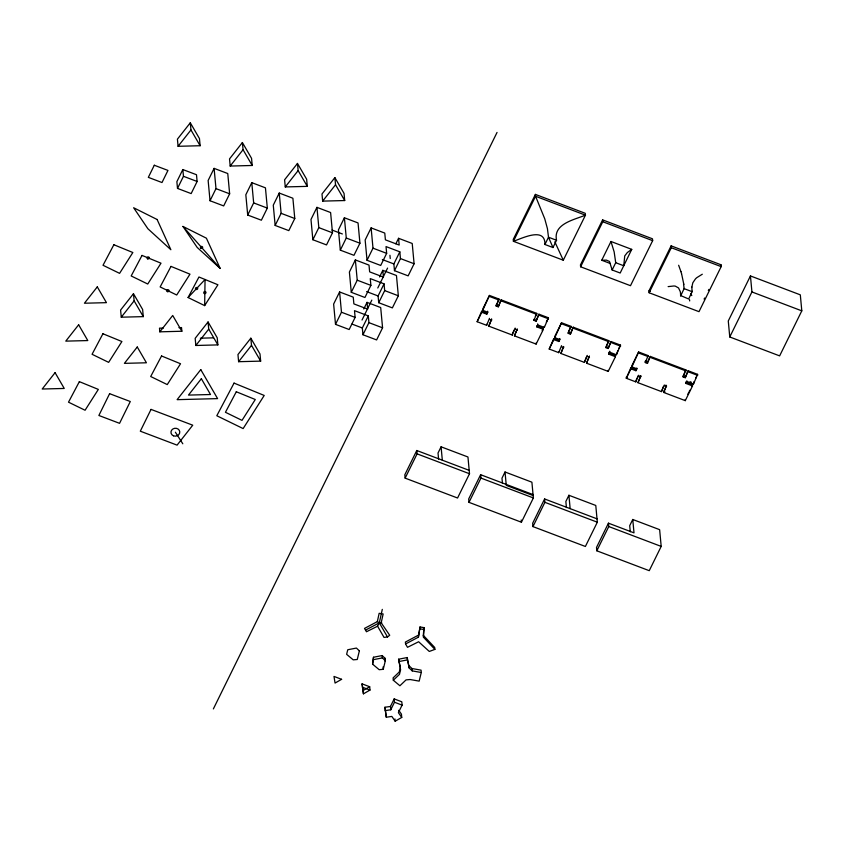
<?xml version="1.0" encoding="UTF-8"?>
<svg xmlns="http://www.w3.org/2000/svg" width="844" height="844" viewBox="0 0 844 844"><rect width="100%" height="100%" fill="white"/><g stroke="black" fill="none" stroke-linecap="round" stroke-linejoin="round"><path stroke-width="1.27" d="M552.883 246.743L552.978 247.535L548.505 237.227L547.429 228.64L544.76 218.828L535.571 196.262L585.451 215.167C574.279 219.767 552.947 223.818 556.544 240.276L552.978 247.535L544.939 244.486C545.34 226.54 522.447 238.23 513.416 241.3L513.236 239.443L535.402 194.405L585.272 213.31L585.451 215.167L563.286 260.216L513.416 241.3L535.571 196.262L535.402 194.405M692.196 291.391L688.693 298.998L680.665 295.569M204.659 305.612L205.06 279.501L188.096 297.531L204.659 305.612L217.921 284.766L198.952 277.001L188.096 297.531M691.848 287.097L692.829 282.761L695.467 278.889A12.196 5.275 -23.4 0 1 696.796 277.665L702.303 274.226M423.308 635.342L424.015 627.641L420.027 626.976L418.392 637.178L405.574 643.972L407.504 647.316L418.624 641.756L429.311 651.452L434.882 649.384L434.702 647.475L423.308 635.342L423.488 637.252L434.882 649.384M423.488 637.252L424.015 627.641M377.584 626.195L366.465 631.755L364.524 628.411L377.342 621.606L379.156 613.314L383.144 613.978L381.193 622.819L389.706 635.268L387.491 636.977L384.02 637.41L377.584 626.195L379.304 622.84L382.3 609.379M418.392 637.178L420.027 626.976M384.537 660.81L385.138 658.341L382.163 655.566L373.502 657.244L372.605 664.175L379.188 669.693L383.239 669.334L385.349 660.694L385.138 658.341M421.272 672.499L419.162 681.129L410.11 679.525L406.059 679.884L399.908 685.761L393.315 680.243L393.104 677.89L399.254 672.014L400.373 667.435L398.568 659.217L407.219 657.539L409.256 668.1L412.22 670.885L421.272 672.499L421.061 670.147L412.009 668.532L409.034 665.747M372.605 664.175L373.502 657.244M182.832 169.549L176.871 181.66L177.504 188.412L191.155 193.593L197.116 181.481L196.494 174.729L182.832 169.549L183.464 176.301L177.504 188.412M214.102 168.367L208.141 180.479L210.029 200.745L223.681 205.925L229.642 193.814L227.764 173.537L214.102 168.367L215.99 188.634L210.029 200.745M251.786 182.652L245.826 194.764L247.703 215.041L261.366 220.21L267.326 208.099L265.438 187.832L251.786 182.652L253.664 202.919L247.703 215.041M279.237 193.054L273.277 205.166L275.155 225.443L288.817 230.623L294.778 218.512L292.889 198.234L279.237 193.054L281.115 213.332L275.155 225.443M316.943 207.35L310.982 219.461L312.86 239.738L326.522 244.918L332.483 232.807L330.605 212.53L316.943 207.35L318.821 227.627L312.86 239.738M344.394 217.763L338.433 229.874L340.311 250.151L353.974 255.321L359.934 243.209L358.046 222.943L344.394 217.763L346.272 238.029L340.311 250.151M367.034 302.363L367.667 309.126L353.879 303.893L353.246 297.141L339.594 291.961L333.633 304.072L335.511 324.349L349.163 329.519L355.124 317.407L354.501 310.655L368.29 315.878L368.923 322.64L362.962 334.751L376.614 339.932L382.575 327.82L380.697 307.543L367.034 302.363L363.785 308.967M382.807 270.333L383.429 277.085L369.64 271.863L369.007 265.1L355.356 259.92L349.395 272.042L351.273 292.309L364.935 297.489L370.896 285.377L370.263 278.615L384.052 283.848L384.685 290.61L378.724 302.722L392.376 307.891L398.336 295.78L396.458 275.513L382.807 270.333L379.547 276.938M398.568 238.303L399.191 245.055L385.402 239.833L384.769 233.071L371.117 227.891L365.157 240.002L367.034 260.279L380.697 265.459L386.657 253.348L386.024 246.585L399.824 251.818L400.446 258.57L394.486 270.681L408.148 275.861L414.098 263.75L412.22 243.473L398.568 238.303L395.857 243.8M335.511 324.349L341.472 312.238L339.594 291.961M351.273 292.309L357.234 280.197L355.356 259.92M367.034 260.279L372.995 248.168L371.117 227.891M362.023 320.024L371.824 300.105M377.785 287.994L387.586 268.075M362.962 334.751L362.329 327.989L368.29 315.878M378.724 302.722L378.091 295.959L384.052 283.848M394.486 270.681L393.863 263.929L399.824 251.818M213.363 708.918L497.042 132.434M481.681 311.236L481.776 312.269L486.798 314.179L486.693 313.135L481.681 311.236L477.134 321.712L486.65 325.32L489.478 318.346M537.649 323.906L537.744 324.94L544.317 327.43L548.452 317.798L538.936 314.19L536.109 321.174L533.957 320.351L536.784 313.377L501.125 299.852L498.298 306.836L496.145 306.013L498.973 299.04L489.457 295.432L482.641 309.294L482.736 310.328L487.748 312.238L486.798 314.179M477.134 321.712L481.776 312.269M482.736 310.328L489.457 295.432M469.201 470.372L416.778 450.506L404.825 474.771L405.141 478.137L457.564 498.013L469.507 473.737L467.956 456.994L441.085 446.814L438.025 453.006L438.595 459.094M405.141 478.137L417.084 453.861L416.778 450.506M496.145 306.013L498.973 299.04M498.298 306.836L501.125 299.852M488.792 326.143L491.619 319.159L488.792 326.143L512.319 335.057L515.146 328.084M544.939 244.486L548.505 237.227L556.544 240.276M512.709 333.032L514.175 330.057M516.813 329.888L514.471 335.87L536.13 344.078L543.367 329.371L543.272 328.337L536.689 325.847L536.795 326.881L543.367 329.371M514.471 335.87L517.298 328.896M535.328 316.352L536.784 313.377M536.109 321.174L538.936 314.19M536.795 326.881L537.744 324.94M542.154 330.605L543.272 328.337M546.342 322.102L548.452 317.798M602.616 219.883L580.45 264.932L580.619 266.788L630.489 285.694L652.655 240.656L652.486 238.799L602.616 219.883L602.785 221.74L580.619 266.788M533.049 494.584L480.626 474.708L468.684 498.983L469 502.349L521.423 522.225L533.366 497.949L531.899 482.188L505.028 471.996L501.98 478.2L502.423 483.063M469 502.349L480.943 478.073L480.626 474.708M553.759 338.56L553.854 339.594L558.865 341.503L558.77 340.459L553.759 338.56L549.201 349.036L558.717 352.644L561.545 345.671M586.548 363.194L589.376 356.221L586.548 363.194L608.197 371.413L615.434 356.706L608.862 354.206L608.767 353.172L609.727 351.231L609.822 352.264L616.394 354.765L620.53 345.133L611.014 341.525L608.186 348.498L606.034 347.686L608.862 340.702L573.192 327.187L570.375 334.161L568.223 333.348L571.05 326.364L561.534 322.756L554.708 336.619L554.803 337.653L559.825 339.562L558.865 341.503M549.201 349.036L553.854 339.594M554.803 337.653L561.534 322.756M558.77 340.459L559.73 338.518L559.825 339.562M601.74 260.258L610.972 241.489L631.745 249.37L620.182 273.023L612.143 269.974L609.463 261.45L606.382 260.121L601.74 260.258L610.296 263.497M568.613 331.312L571.05 326.364M563.212 347.475L560.87 353.467L584.396 362.382L587.224 355.408M570.375 334.161L573.192 327.187M560.87 353.467L563.697 346.483M390.466 706.46L394.18 698.906L401.797 701.797L402.103 705.13L398.389 712.674L401.733 717.453L395.171 721.198L391.838 716.419L386.299 717.231L384.927 707.261L390.466 706.46L390.772 709.793L385.233 710.595M390.772 709.793L394.486 702.24L394.18 698.906M612.143 269.974L615.719 262.716L614.158 251.902L610.972 241.489M586.738 356.4L584.396 362.382M606.425 345.65L608.862 340.702M608.186 348.498L611.014 341.525M608.862 354.206L609.822 352.264M597.024 518.838L544.602 498.962L532.659 523.238L532.965 526.603L585.388 546.479L597.33 522.204L595.78 505.461L568.909 495.27L565.86 501.473L566.419 507.56M617.882 350.503L616.394 354.765M618.937 348.35L620.53 345.133M532.965 526.603L544.907 502.328L544.602 498.962M648.962 290.906L671.128 245.857L720.998 264.773L721.166 266.63L699.001 311.668L649.131 292.762L648.962 290.906L650.144 291.359M649.131 292.762L671.296 247.714L671.128 245.857M638.665 375.242L635.806 381.878L626.29 378.27L630.848 367.784L635.859 369.693L635.954 370.727L630.943 368.828L630.848 367.784M686.847 380.802L686.91 381.499L693.483 383.988L697.619 374.356L688.103 370.748L685.275 377.722L683.123 376.909L685.95 369.936L650.281 356.411L647.464 363.384L645.312 362.572L648.139 355.598L638.623 351.99L631.797 365.842L631.892 366.887L636.914 368.786L635.954 370.727M626.29 378.27L630.943 368.828M631.892 366.887L638.623 351.99M635.859 369.693L636.492 368.395M636.197 379.853L635.806 381.878M636.682 378.861L637.178 377.869M637.663 376.878L638.148 375.886M645.702 360.546L645.217 361.538L647.359 362.35L647.464 363.384M647.643 356.579L648.139 355.598M640.786 375.717L637.958 382.691L661.485 391.605L664.344 384.98M647.359 362.35L650.281 356.411M637.958 382.691L640.818 376.065M680.654 295.949L684.21 288.363M704.107 299.092L704.634 298.016M708.327 290.505L708.854 289.439M720.47 265.839L720.998 264.773M663.331 386.615L661.485 391.605M686.172 381.752L685.856 382.395L692.428 384.896L692.523 385.93L685.286 400.636L663.637 392.428L666.465 385.444L665.747 385.18M663.637 392.428L666.496 385.792M632.757 519.482L634.002 532.859L608.45 523.174L596.508 547.45L596.824 550.805L649.247 570.681L661.19 546.416L659.639 529.673L632.757 519.482L629.708 525.685L630.278 531.762M596.824 550.805L608.767 526.54L608.45 523.174M683.123 376.909L684.484 372.9M684.98 371.909L685.95 369.936M685.275 377.722L688.103 370.748M692.523 385.93L685.95 383.44L686.91 381.499M687.828 394.253L688.482 392.914M689.137 391.574L689.801 390.234M691.774 386.225L692.428 384.896M693.99 381.72L693.483 383.988M695.804 378.038L696.405 376.814M697.007 375.58L697.619 374.356M750.443 275.935L728.277 320.973L729.765 336.978L779.634 355.883L801.8 310.845L800.312 294.841L750.443 275.935L751.93 291.94L729.765 336.978M190.301 122.802L177.419 139.154L178.084 146.297L200.123 145.727L199.458 138.574L190.301 122.802L190.966 129.955L200.123 145.727M178.084 146.297L190.966 129.955M242.397 142.552L229.526 158.904L230.18 166.057L252.219 165.477L251.554 158.334L242.397 142.552L243.061 149.704L252.219 165.477M230.18 166.057L243.061 149.704M133.479 293.701L120.597 310.054L121.262 317.196L143.29 316.627L142.625 309.474L133.479 293.701L134.133 300.854L143.29 316.627M121.262 317.196L134.133 300.854M159.832 331.829L172.714 315.477L181.861 331.249L159.832 331.829L159.495 328.158L163.377 328.052M297.478 163.441L284.597 179.793L285.261 186.935L307.3 186.366L306.636 179.213L297.478 163.441L298.143 170.583L307.3 186.366M285.261 186.935L298.143 170.583M208.057 321.975L195.175 338.328L195.84 345.481L217.868 344.901L217.214 337.758L208.057 321.975L208.721 329.128L217.868 344.901M195.84 345.481L208.721 329.128M334.878 177.62L321.997 193.972L322.661 201.115L344.7 200.545L344.036 193.392L334.878 177.62L335.543 184.762L344.7 200.545M322.661 201.115L335.543 184.762M250.837 338.201L237.955 354.554L238.62 361.696L260.659 361.126L259.994 353.974L250.837 338.201L251.501 345.344L260.659 361.126M238.62 361.696L251.501 345.344M393.315 680.243L399.465 674.367L400.594 669.788L398.568 659.217M631.745 249.37L627.377 252.504L624.739 255.901L623.758 265.755L615.719 262.716M363.437 693.821L363.12 690.487L369.683 686.742L369.988 690.076L363.437 693.821L362.055 683.851L369.683 686.742M418.213 635.268L405.394 642.062L405.574 643.972M365.6 630.067L379.304 622.84L381.762 622.809M668.131 286.622L673.881 285.989A12.196 5.275 -23.5 0 1 675.379 286.169L678.523 287.941L680.317 291.697A69.735 30.046 -23.6 0 1 680.464 292.879A92.576 39.89 -23.6 0 1 680.581 295.6M373.723 659.597L382.385 657.919L385.349 660.694M398.779 661.569L407.441 659.892L407.219 657.539M178.928 327.651L181.523 327.577L181.861 331.249M200.355 338.191L213.321 337.853M420.207 628.875L424.194 629.54M602.785 221.74L652.655 240.656M671.296 247.714L721.166 266.63M751.93 291.94L801.8 310.845M684.231 288.69L692.27 291.729M332.008 230.032L342.358 233.957M183.464 176.301L197.116 181.481M215.99 188.634L229.642 193.814M253.664 202.919L267.326 208.099M281.115 213.332L294.778 218.512M318.821 227.627L332.483 232.807M346.272 238.029L359.934 243.209M372.995 248.168L386.657 253.348M400.446 258.57L414.098 263.75M489.552 296.476L499.068 300.084M501.22 300.897L536.879 314.422M539.031 315.234L548.547 318.842M561.629 323.801L571.145 327.409M573.287 328.221L608.957 341.746M611.109 342.558L620.625 346.167M638.718 353.024L648.234 356.632M650.386 357.445L686.045 370.97M688.198 371.782L697.714 375.39M382.364 259.572L393.863 263.929M496.05 304.979L498.203 305.792M536.014 320.129L533.862 319.317L533.957 320.351M570.27 333.116L568.128 332.304L568.223 333.348M608.091 347.454L605.939 346.641L606.034 347.686M683.028 375.875L685.18 376.688M690.097 381.699L691.194 382.121M608.767 353.172L615.339 355.662L615.434 356.706M489.573 319.38L491.714 320.203M515.241 329.118L517.393 329.93M561.64 346.705L563.792 347.528M587.318 356.442L589.471 357.255M638.729 375.939L640.881 376.751M664.407 385.676L666.56 386.489M626.195 377.226L627.556 377.743M663.542 391.384L664.977 391.933M357.234 280.197L370.896 285.377M384.685 290.61L398.336 295.78M366.602 291.602L378.091 295.959M341.472 312.238L355.124 317.407M368.923 322.64L382.575 327.82M351.99 324.075L362.329 327.989M533.144 495.565L506.263 485.374L505.028 471.996M417.084 453.861L469.507 473.737M480.943 478.073L533.366 497.949M544.907 502.328L597.33 522.204M608.767 526.54L661.19 546.416M362.371 687.185L369.988 690.076M394.486 702.24L402.103 705.13M182.926 226.435L206.4 238.187L220.157 268.403L197.179 247.429L182.926 226.435L220.157 268.403M377.342 621.606L379.304 622.84L387.491 636.977M398.748 710.3L401.427 714.119L401.733 717.453M175.373 432.202L182.8 443.786M554.835 241.817L563.286 260.216M690.782 293.67L691.795 295.59M678.65 265.259L680.939 271.641M681.551 273.614L683.851 284.491M407.441 659.892L409.256 668.1M384.927 707.261L386.299 717.231M362.055 683.851L363.12 690.487M685.856 382.395L685.95 383.44M685.191 399.602L685.286 400.636M645.249 361.876L645.312 362.572M636.851 368.089L636.914 368.786M608.102 370.368L608.197 371.413M558.622 351.61L558.717 352.644M568.909 495.27L570.154 508.647M544.222 326.396L544.317 327.43M536.035 343.044L536.13 344.078M512.224 334.024L512.319 335.057M521.212 519.978L521.423 522.225M487.653 311.193L487.748 312.238M486.555 324.286L486.65 325.32M441.085 446.814L442.319 460.191M389.939 255.257L390.244 258.528M412.009 668.532L412.22 670.885M394.971 718.972L395.171 721.198M382.163 655.566L382.385 657.919M383.028 666.982L383.239 669.334M689.685 300.949A85.054 10.36 70.5 0 1 689.506 299.673M680.908 271.62A12.196 1.519 70.1 0 1 681.519 273.572M683.545 283.784A69.714 8.651 70.3 0 1 683.703 285.093A92.576 11.542 70.2 0 1 683.978 287.804M691.911 287.076A65.41 28.158 -23.7 0 0 691.89 288.321A92.576 39.879 -23.6 0 0 692.238 291.37M359.375 650.851L357.265 659.491L353.214 659.839L346.62 654.332L347.749 649.753L356.411 648.065L359.375 650.851M154.294 165.245L148.333 177.356L161.995 182.536L167.956 170.425L154.294 165.245M109.604 393.684L98.875 415.48L119.563 423.329L130.292 401.522L109.604 393.684M151.034 409.393L140.304 431.189L177.082 445.136L192.738 425.197L151.034 409.393M113.866 244.739L103.021 265.28L119.584 273.351L132.846 252.514L113.866 244.739M142.024 255.415L131.179 275.956L147.742 284.027L161.004 263.191L142.024 255.415M102.926 333.76L92.07 354.29L108.644 362.361L121.905 341.525L102.926 333.76M79.357 381.646L68.512 402.177L85.075 410.247L98.337 389.411L79.357 381.646M170.994 266.398L160.149 286.939L176.712 295.01L189.974 274.173L170.994 266.398M161.552 355.978L150.696 376.519L167.26 384.59L180.532 363.753L161.552 355.978M234.052 383.102L216.802 415.744L243.135 428.583L264.214 395.456L234.052 383.102M236.299 391.753L225.443 412.283L242.006 420.365L255.278 399.518L236.299 391.753M97.292 286.886L84.421 303.228L106.45 302.658L97.292 286.886M78.64 324.782L65.769 341.134L87.797 340.565L78.64 324.782M55.082 372.668L42.2 389.021L64.239 388.451L55.082 372.668M137.266 347.011L124.395 363.363L146.423 362.783L137.266 347.011M200.777 369.63L177.113 399.666L217.594 398.611L200.777 369.63M201.357 378.734L188.476 395.087L210.504 394.517L201.357 378.734M341.609 679.314L335.057 683.06L333.992 676.424L341.609 679.314M157.111 219.493L133.637 207.751L147.89 228.745L170.868 249.718L157.111 219.493M173.474 435.81A4.42 3.946 -5.3 0 0 179.772 431.801A4.42 3.946 -5.3 0 0 172.862 428.995A4.42 3.946 -5.3 0 0 173.474 435.81M204.353 293.459A1.129 1.013 -5.3 0 0 205.989 292.478A1.129 1.013 -5.3 0 0 204.248 291.718A1.129 1.013 -5.3 0 0 204.353 293.459M196.072 289.429A1.129 1.013 -5.3 0 0 197.707 288.448A1.129 1.013 -5.3 0 0 195.966 287.688A1.129 1.013 -5.3 0 0 196.072 289.429M147.637 258.834A1.129 1.013 -5.3 0 0 149.272 257.853A1.129 1.013 -5.3 0 0 147.531 257.082A1.129 1.013 -5.3 0 0 147.637 258.834M167.355 291.613A1.129 1.013 -5.3 0 0 169 290.631A1.129 1.013 -5.3 0 0 167.26 289.872A1.129 1.013 -5.3 0 0 167.355 291.613M201.03 248.326A1.129 1.013 -5.3 0 0 202.665 247.345A1.129 1.013 -5.3 0 0 200.925 246.585A1.129 1.013 -5.3 0 0 201.03 248.326"/></g></svg>
